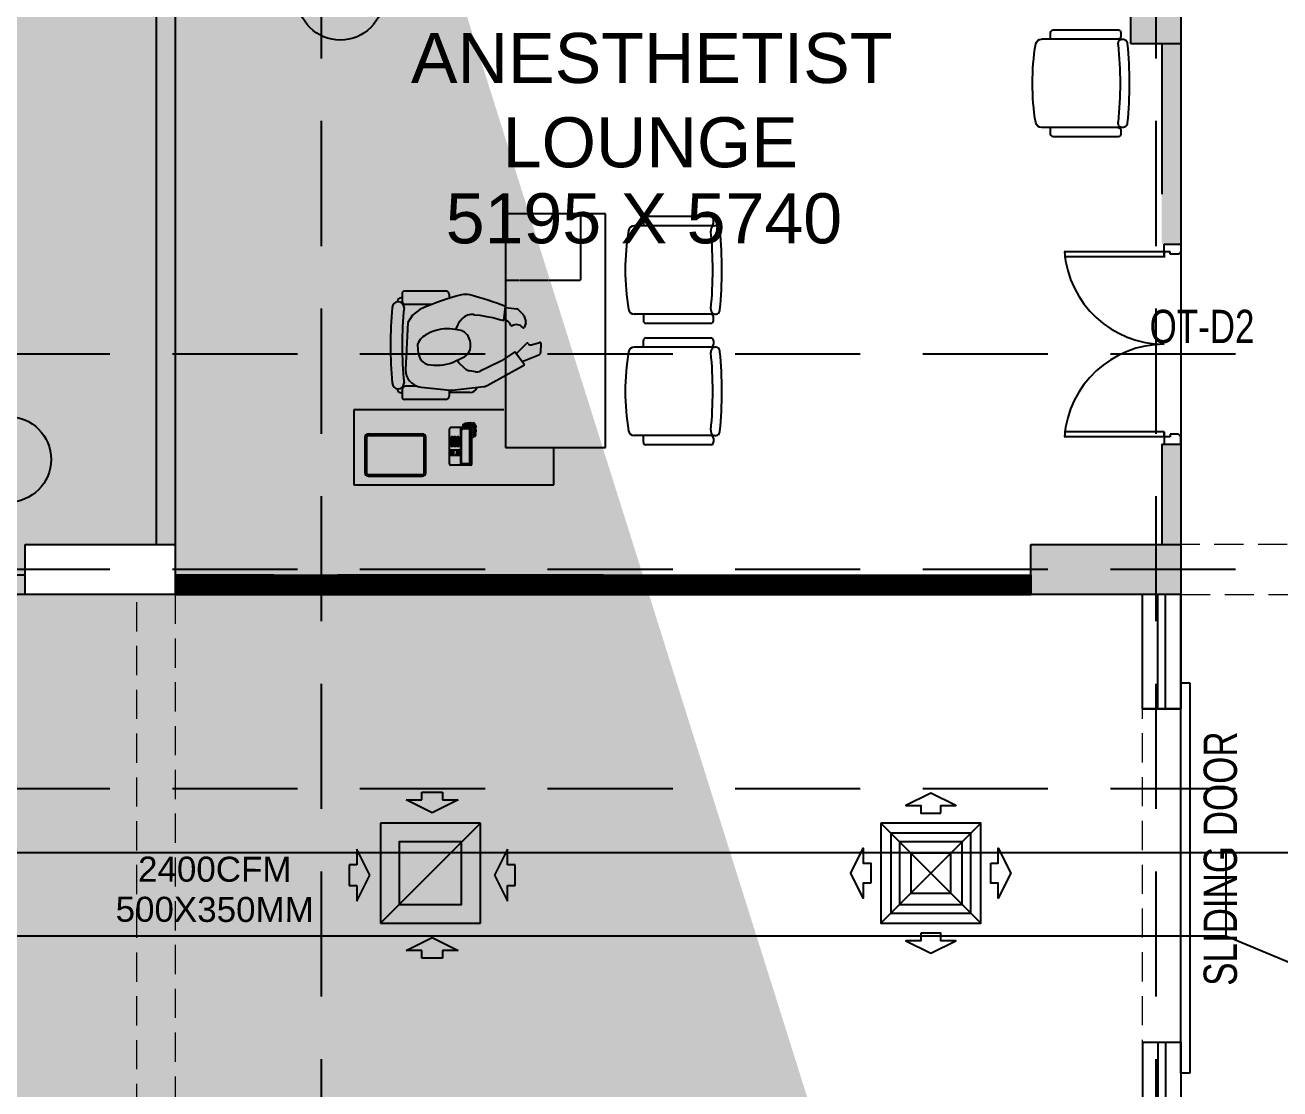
# Model space of a CAD drawing. Extents: x 11598203 to 11995143, y -3849975 to -3698974.
# Drawn here: x 11960069 to 11967593, y -3783245 to -3776868 of the extents above; entities that cross this region are included whole.
import ezdxf

# ---------------------------------------------------------------- set-up
doc = ezdxf.new("R2010")
doc.units = 0
doc.header["$MEASUREMENT"] = 0
doc.linetypes.add('HIDDEN', pattern=[0.375, 0.25, -0.125])
doc.layers.get('0').update_dxf_attribs({"linetype": 'CONTINUOUS'})
for name, color, linetype in [('BEAM', 8, 'CONTINUOUS'), ('GRID LINES', 9, 'CONTINUOUS'), ('HATCH', 7, 'CONTINUOUS'), ('HS', 7, 'CONTINUOUS'), ('MEP_HVAC_RA_DIFFUSER', 6, 'CONTINUOUS'), ('MEP_HVAC_SA_DIFFUSER', 5, 'CONTINUOUS'), ('MEP_HVAC_SA_DUCT', 3, 'CONTINUOUS'), ('SECTION', 8, 'CONTINUOUS')]:
    doc.layers.add(name, color=color, linetype=linetype)
doc.layers.add('MEP_HVAC_TEXT', color=7, linetype='CONTINUOUS', lineweight=0)
doc.styles.add('ARIAL', font='arial.ttf', dxfattribs={"width": 0.75})
doc.styles.get("Standard").update_dxf_attribs({"font": 'arial.ttf'})

# ---------------------------------------------------------------- blocks, each defined once
blk = doc.blocks.new('8TH FLOOR')
at = {"ltscale": 500}
for points in [[(-15960, 32490), (-16075, 32490), (-16075, 29190), (-15960, 29190)], [(-10045, 32190), (-9930, 32190), (-9930, 30990), (-10045, 30990)], [(-10045, 29790), (-9930, 29790), (-9930, 29190), (-10045, 29190)]]:
    blk.add_hatch(color=8, dxfattribs=at).paths.add_polyline_path(points)
at = {"layer": 'HATCH', "ltscale": 500}
h = blk.add_hatch(color=32, dxfattribs=at)
h.dxf.hatch_style = 1
h.paths.add_polyline_path([(-44310, 10130), (-44010, 10130), (-44010, 9230), (-44310, 9230)])
h.paths.add_polyline_path([(-6930, 6230), (-6630, 6230), (-6630, 5251.7), (-6930, 5251.7)])
h.paths.add_polyline_path([(-900, 6265), (0, 6265), (0, 5965), (-900, 5965)])
h.paths.add_polyline_path([(-31623.7, -10480), (-31023.7, -10480), (-31023.7, -10780), (-31623.7, -10780)])
h.paths.add_polyline_path([(-36805, -13010), (-36055, -13010), (-36055, -13310), (-36805, -13310)])
h.paths.add_polyline_path([(-26485, 200), (-26185, 200), (-26185, -700), (-26485, -700)])
h.paths.add_polyline_path([(-36355, -17735), (-36055, -17735), (-36055, -18485), (-36355, -18485)])
h.paths.add_polyline_path([(-4100, 200), (-3500, 200), (-3500, -100), (-4100, -100)])
h.paths.add_polyline_path([(-47740, 18320), (-46990, 18320), (-46990, 18020), (-47740, 18020)])
h.paths.add_polyline_path([(-47740, 14790), (-46840, 14790), (-46840, 14490), (-47740, 14490)])
h.paths.add_polyline_path([(-10758.3, 300), (-9930, 300), (-9930, 0), (-10758.3, 0)])
h.paths.add_polyline_path([(-36805, -7680), (-36055, -7680), (-36055, -7980), (-36805, -7980)])
h.paths.add_polyline_path([(-34515, 900), (-34215, 900), (-34215, 0), (-34515, 0)])
h.paths.add_polyline_path([(-40685, 750), (-40385, 750), (-40385, 0), (-40685, 0)])
h.paths.add_polyline_path([(-41010, -25), (-40710, -25), (-40710, -775), (-41010, -775)])
h.paths.add_polyline_path([(-47740, 29190), (-46990, 29190), (-46990, 28890), (-47740, 28890)])
h.paths.add_polyline_path([(-900, 29190), (0, 29190), (0, 28890), (-900, 28890)])
h.paths.add_polyline_path([(-47840, 10130), (-47540, 10130), (-47540, 9230), (-47840, 9230)])
h.paths.add_polyline_path([(-41010, 750), (-40710, 750), (-40710, 0), (-41010, 0)])
h.paths.add_polyline_path([(-1000, 42920), (-700, 42920), (-700, 43898.3), (-1000, 43898.3)])
h.paths.add_polyline_path([(-47740, 21920), (-46990, 21920), (-46990, 21620), (-47740, 21620)])
h.paths.add_polyline_path([(-19285, 200), (-18985, 200), (-18985, -700), (-19285, -700)])
h.paths.add_polyline_path([(-900, 49150), (0, 49150), (0, 48850), (-900, 48850)])
h.paths.add_polyline_path([(-900, 32790), (0, 32790), (0, 32490), (-900, 32490)])
h.paths.add_polyline_path([(-47740, 25520), (-46990, 25520), (-46990, 25220), (-47740, 25220)])
h.paths.add_polyline_path([(-15685, 6230), (-15385, 6230), (-15385, 5330), (-15685, 5330)])
h.paths.add_polyline_path([(-900, 25520), (0, 25520), (0, 25220), (-900, 25220)])
h.paths.add_polyline_path([(-39510, -13010), (-38760, -13010), (-38760, -13310), (-39510, -13310)])
h.paths.add_polyline_path([(-42695, 39920), (-42395, 39920), (-42395, 39320), (-42695, 39320)])
h.paths.add_polyline_path([(-47740, 39920), (-46840, 39920), (-46840, 39620), (-47740, 39620)])
h.paths.add_polyline_path([(-900, 39920), (-100, 39920), (-100, 39620), (-900, 39620)])
h.paths.add_polyline_path([(-4100, 11190), (-3401.1, 11190), (-3401.1, 10890), (-4100, 10890)])
h.paths.add_polyline_path([(-31623.7, -7730), (-31023.7, -7730), (-31023.7, -8030), (-31623.7, -8030)])
h.paths.add_polyline_path([(-44760, -18185), (-44010, -18185), (-44010, -18485), (-44760, -18485)])
h.paths.add_polyline_path([(-6930, 300), (-6101.7, 300), (-6101.7, 0), (-6930, 0)])
h.paths.add_polyline_path([(-900, 18320), (0, 18320), (0, 18020), (-900, 18020)])
h.paths.add_polyline_path([(-48040, -18185), (-47290, -18185), (-47290, -18485), (-48040, -18485)])
h.paths.add_polyline_path([(-42695, 43520), (-42395, 43520), (-42395, 42920), (-42695, 42920)])
h.paths.add_polyline_path([(-39510, -10530), (-38760, -10530), (-38760, -10830), (-39510, -10830)])
h.paths.add_polyline_path([(-42370, 43520), (-42070, 43520), (-42070, 42920), (-42370, 42920)])
h.paths.add_polyline_path([(-39510, -7680), (-38760, -7680), (-38760, -7980), (-39510, -7980)])
h.paths.add_polyline_path([(-46360, 43820), (-46060, 43820), (-46060, 42920), (-46360, 42920)])
h.paths.add_polyline_path([(-900, 300), (0, 300), (0, 0), (-900, 0)])
h.paths.add_polyline_path([(-28250, 51450), (-27950, 51450), (-27950, 50550), (-28250, 50550)])
h.paths.add_polyline_path([(-22220, 51450), (-21920, 51450), (-21920, 50550), (-22220, 50550)])
h.paths.add_polyline_path([(-44310, 750), (-44010, 750), (-44010, 0), (-44310, 0)])
h.paths.add_polyline_path([(-42370, 39920), (-42070, 39920), (-42070, 39320), (-42370, 39320)])
h.paths.add_polyline_path([(-31550, 51450), (-31250, 51450), (-31250, 50550), (-31550, 50550)])
h.paths.add_polyline_path([(-46360, 49700), (-46060, 49700), (-46060, 48950), (-46360, 48950)])
h.paths.add_polyline_path([(-42695, 36320), (-42395, 36320), (-42395, 35720), (-42695, 35720)])
h.paths.add_polyline_path([(-42370, 35720), (-42070, 35720), (-42070, 36320), (-42370, 36320)])
h.paths.add_polyline_path([(-44310, 15240), (-44010, 15240), (-44010, 14490), (-44310, 14490)])
h.paths.add_polyline_path([(-42695, 49700), (-42395, 49700), (-42395, 48950), (-42695, 48950)])
h.paths.add_polyline_path([(-44760, -25), (-44010, -25), (-44010, -325), (-44760, -325)])
h.paths.add_polyline_path([(-15685, 200), (-15385, 200), (-15385, -700), (-15685, -700)])
h.paths.add_polyline_path([(-39510, -5200), (-38760, -5200), (-38760, -5500), (-39510, -5500)])
h.paths.add_polyline_path([(-44310, 6230), (-44010, 6230), (-44010, 5480), (-44310, 5480)])
h.paths.add_polyline_path([(-36355, -25), (-36055, -25), (-36055, -775), (-36355, -775)])
h.paths.add_polyline_path([(-22885, 200), (-22585, 200), (-22585, -700), (-22885, -700)])
h.paths.add_polyline_path([(-900, 36320), (0, 36320), (0, 36020), (-900, 36020)])
h.paths.add_polyline_path([(-47740, 32790), (-46990, 32790), (-46990, 32490), (-47740, 32490)])
h.paths.add_polyline_path([(-6930, -25), (-6330, -25), (-6330, -325), (-6930, -325)])
h.paths.add_polyline_path([(-41010, -17735), (-40710, -17735), (-40710, -18485), (-41010, -18485)])
h.paths.add_polyline_path([(-36805, -5200), (-36055, -5200), (-36055, -5500), (-36805, -5500)])
h.paths.add_polyline_path([(-48015, -25), (-47265, -25), (-47265, -325), (-48015, -325)])
h.paths.add_polyline_path([(-10530, -25), (-9930, -25), (-9930, -325), (-10530, -325)])
h.paths.add_polyline_path([(-46840, 36320), (-47740, 36320), (-47740, 36020), (-46840, 36020)])
h.paths.add_polyline_path([(-34515, 6230), (-34215, 6230), (-34215, 5330), (-34515, 5330)])
h.paths.add_polyline_path([(-30085, 200), (-29785, 200), (-29785, -700), (-30085, -700)])
h.paths.add_polyline_path([(-36805, -10530), (-36055, -10530), (-36055, -10830), (-36805, -10830)])
h.paths.add_polyline_path([(-10230, 6230), (-9930, 6230), (-9930, 5330), (-10230, 5330)])
h.paths.add_polyline_path([(-900, 14790), (0, 14790), (0, 14490), (-900, 14490)])
h.paths.add_polyline_path([(-900, 9530), (78.3, 9530), (78.3, 9230), (-900, 9230)])
h.paths.add_polyline_path([(-39940, 49850), (-39640, 49850), (-39640, 48950), (-39940, 48950)])
edge = h.paths.add_edge_path()
edge.add_line((-19435, 49850), (-19435, 48950))
edge.add_line((-6930, 9230), (-5951.7, 9230))
edge.add_line((-41010, 15240), (-41010, 14490))
edge.add_line((-19135, 42920), (-19135, 43820))
edge.add_line((-40710, 5480), (-40710, 6230))
edge.add_line((-40685, 6230), (-40685, 5480))
h.paths.add_polyline_path([(-22220, 9530), (-21320, 9530), (-21320, 9230), (-22220, 9230)])
h.paths.add_polyline_path([(-37580, 10130), (-37280, 10130), (-37280, 9230), (-37580, 9230)])
h.paths.add_polyline_path([(-40685, 9980), (-40385, 9980), (-40385, 9230), (-40685, 9230)])
h.paths.add_polyline_path([(-40685, 6230), (-40385, 6230), (-40385, 5480), (-40685, 5480)])
h.paths.add_polyline_path([(-32228.3, 9530), (-31250, 9530), (-31250, 9230), (-32228.3, 9230)])
h.paths.add_polyline_path([(-30424.1, 6230), (-29445.9, 6230), (-29445.9, 5930), (-30424.1, 5930)])
h.paths.add_polyline_path([(-16860, 9530), (-15960, 9530), (-15960, 9230), (-16860, 9230)])
h.paths.add_polyline_path([(-28250, 9530), (-27271.7, 9530), (-27271.7, 9230), (-28250, 9230)])
h.paths.add_polyline_path([(-10830, 9530), (-9930, 9530), (-9930, 9230), (-10830, 9230)])
h.paths.add_polyline_path([(-41010, 9980), (-40710, 9980), (-40710, 9230), (-41010, 9230)])
h.paths.add_polyline_path([(-41010, 6230), (-40710, 6230), (-40710, 5480), (-41010, 5480)])
h.paths.add_polyline_path([(-16860, 36320), (-15960, 36320), (-15960, 36020), (-16860, 36020)], flags=16)
h.paths.add_polyline_path([(-22220, 43520), (-21920, 43520), (-21920, 42920), (-22220, 42920)], flags=16)
h.paths.add_polyline_path([(-22220, 29190), (-21320, 29190), (-21320, 28890), (-22220, 28890)], flags=16)
h.paths.add_polyline_path([(-25450, 45380), (-24850, 45380), (-24850, 45080), (-25450, 45080)], flags=16)
h.paths.add_polyline_path([(-25450, 43220), (-24850, 43220), (-24850, 42920), (-25450, 42920)], flags=16)
h.paths.add_polyline_path([(-16860, 14790), (-15960, 14790), (-15960, 14490), (-16860, 14490)], flags=16)
h.paths.add_polyline_path([(-41010, 15240), (-40710, 15240), (-40710, 14490), (-41010, 14490)], flags=16)
h.paths.add_polyline_path([(-31250, 25220), (-32150, 25220), (-32150, 25520), (-31250, 25520)], flags=16)
h.paths.add_polyline_path([(-38180, 18320), (-37280, 18320), (-37280, 18020), (-38180, 18020)], flags=16)
h.paths.add_polyline_path([(-31550, 15090), (-31250, 15090), (-31250, 14190), (-31550, 14190)], flags=16)
h.paths.add_polyline_path([(-38180, 14790), (-37280, 14790), (-37280, 14490), (-38180, 14490)], flags=16)
h.paths.add_polyline_path([(-22220, 18320), (-21320, 18320), (-21320, 18020), (-22220, 18020)], flags=16)
h.paths.add_polyline_path([(-40685, 15240), (-40385, 15240), (-40385, 14490), (-40685, 14490)], flags=16)
h.paths.add_polyline_path([(-38180, 21920), (-37280, 21920), (-37280, 21620), (-38180, 21620)], flags=16)
h.paths.add_polyline_path([(-16860, 32790), (-15960, 32790), (-15960, 32490), (-16860, 32490)], flags=16)
h.paths.add_polyline_path([(-16860, 21920), (-15960, 21920), (-15960, 21620), (-16860, 21620)], flags=16)
h.paths.add_polyline_path([(-16860, 25520), (-15960, 25520), (-15960, 25220), (-16860, 25220)], flags=16)
h.paths.add_polyline_path([(-13360, 11190), (-12760, 11190), (-12760, 10890), (-13360, 10890)], flags=16)
h.paths.add_polyline_path([(-6930, 29190), (-6030, 29190), (-6030, 28890), (-6930, 28890)], flags=16)
h.paths.add_polyline_path([(-10830, 29190), (-9930, 29190), (-9930, 28890), (-10830, 28890)], flags=16)
h.paths.add_polyline_path([(-28250, 22220), (-27950, 22220), (-27950, 21320), (-28250, 21320)], flags=16)
h.paths.add_polyline_path([(-22220, 21920), (-21320, 21920), (-21320, 21620), (-22220, 21620)], flags=16)
h.paths.add_polyline_path([(-6930, 9530), (-5951.7, 9530), (-5951.7, 9230), (-6930, 9230)], flags=16)
h.paths.add_polyline_path([(-31550, 22220), (-31250, 22220), (-31250, 21320), (-31550, 21320)], flags=16)
h.paths.add_polyline_path([(-10230, 22220), (-9930, 22220), (-9930, 21320), (-10230, 21320)], flags=16)
h.paths.add_polyline_path([(-28250, 29190), (-27350, 29190), (-27350, 28890), (-28250, 28890)], flags=16)
h.paths.add_polyline_path([(-15132.5, 43220), (-14232.5, 43220), (-14232.5, 42920), (-15132.5, 42920)], flags=16)
h.paths.add_polyline_path([(-10830, 43220), (-9930, 43220), (-9930, 42920), (-10830, 42920)], flags=16)
h.paths.add_polyline_path([(-6930, 43220), (-6030, 43220), (-6030, 42920), (-6930, 42920)], flags=16)
h.paths.add_polyline_path([(-22220, 25520), (-21320, 25520), (-21320, 25220), (-22220, 25220)], flags=16)
h.paths.add_polyline_path([(-28250, 25520), (-27350, 25520), (-27350, 25220), (-28250, 25220)], flags=16)
h.paths.add_polyline_path([(-34680, 11190), (-34080, 11190), (-34080, 10890), (-34680, 10890)], flags=16)
h.paths.add_polyline_path([(-22220, 36320), (-21320, 36320), (-21320, 36020), (-22220, 36020)], flags=16)
h.paths.add_polyline_path([(-38180, 25520), (-37280, 25520), (-37280, 25220), (-38180, 25220)], flags=16)
h.paths.add_polyline_path([(-6930, 25520), (-6030, 25520), (-6030, 25220), (-6930, 25220)], flags=16)
h.paths.add_polyline_path([(-10830, 25520), (-9930, 25520), (-9930, 25220), (-10830, 25220)], flags=16)
h.paths.add_polyline_path([(-6930, 22220), (-6630, 22220), (-6630, 21320), (-6930, 21320)], flags=16)
h.paths.add_polyline_path([(-28250, 18620), (-27950, 18620), (-27950, 17720), (-28250, 17720)], flags=16)
h.paths.add_polyline_path([(-6930, 15090), (-6630, 15090), (-6630, 14190), (-6930, 14190)], flags=16)
h.paths.add_polyline_path([(-22220, 32790), (-21320, 32790), (-21320, 32490), (-22220, 32490)], flags=16)
h.paths.add_polyline_path([(-10230, 33090), (-9930, 33090), (-9930, 32190), (-10230, 32190)], flags=16)
h.paths.add_polyline_path([(-6930, 33090), (-6630, 33090), (-6630, 32190), (-6930, 32190)], flags=16)
h.paths.add_polyline_path([(-32150, 29190), (-31250, 29190), (-31250, 28890), (-32150, 28890)], flags=16)
h.paths.add_polyline_path([(-16860, 29190), (-15960, 29190), (-15960, 28888.5), (-16860, 28888.5)], flags=16)
h.paths.add_polyline_path([(-38180, 29190), (-37280, 29190), (-37280, 28890), (-38180, 28890)], flags=16)
h.paths.add_polyline_path([(-23224.1, 6230), (-22245.9, 6230), (-22245.9, 5930), (-23224.1, 5930)], flags=16)
h.paths.add_polyline_path([(-31550, 18620), (-31250, 18620), (-31250, 17720), (-31550, 17720)], flags=16)
h.paths.add_polyline_path([(-35695, 48950), (-35395, 48950), (-35395, 49750), (-35695, 49750)], flags=16)
h.paths.add_polyline_path([(-6930, 36620), (-6630, 36620), (-6630, 35720), (-6930, 35720)], flags=16)
h.paths.add_polyline_path([(-31550, 45980), (-31250, 45980), (-31250, 45080), (-31550, 45080)], flags=16)
h.paths.add_polyline_path([(-16860, 39920), (-15960, 39920), (-15960, 39620), (-16860, 39620)], flags=16)
h.paths.add_polyline_path([(-22220, 45980), (-21920, 45980), (-21920, 45080), (-22220, 45080)], flags=16)
h.paths.add_polyline_path([(-35695, 43820), (-35395, 43820), (-35395, 42920), (-35695, 42920)], flags=16)
h.paths.add_polyline_path([(-19435, 43820), (-19135, 43820), (-19135, 42920), (-19435, 42920)], flags=16)
h.paths.add_polyline_path([(-38180, 39920), (-37280, 39920), (-37280, 39620), (-38180, 39620)], flags=16)
h.paths.add_polyline_path([(-28250, 39920), (-27271.7, 39920), (-27271.7, 39620), (-28250, 39620)], flags=16)
h.paths.add_polyline_path([(-39940, 43820), (-39640, 43820), (-39640, 42920), (-39940, 42920)], flags=16)
h.paths.add_polyline_path([(-10230, 49850), (-9930, 49850), (-9930, 48950), (-10230, 48950)], flags=16)
h.paths.add_polyline_path([(-31550, 43820), (-31250, 43820), (-31250, 42920), (-31550, 42920)], flags=16)
h.paths.add_polyline_path([(-14832.5, 49850), (-14532.5, 49850), (-14532.5, 48950), (-14832.5, 48950)], flags=16)
h.paths.add_polyline_path([(-6930, 39920), (-6030, 39920), (-6030, 39620), (-6930, 39620)], flags=16)
h.paths.add_polyline_path([(-31550, 33090), (-31250, 33090), (-31250, 32190), (-31550, 32190)], flags=16)
h.paths.add_polyline_path([(-38180, 36320), (-37280, 36320), (-37280, 36020), (-38180, 36020)], flags=16)
h.paths.add_polyline_path([(-19435, 49850), (-19135, 49850), (-19135, 48950), (-19435, 48950)], flags=16)
h.paths.add_polyline_path([(-10830, 39920), (-9930, 39920), (-9930, 39620), (-10830, 39620)], flags=16)
h.paths.add_polyline_path([(-6930, 49850), (-6630, 49850), (-6630, 48950), (-6930, 48950)], flags=16)
h.paths.add_polyline_path([(-19624.1, 6230), (-18645.9, 6230), (-18645.9, 5930), (-19624.1, 5930)], flags=16)
h.paths.add_polyline_path([(-22220, 39920), (-21320, 39920), (-21320, 39620), (-22220, 39620)], flags=16)
h.paths.add_polyline_path([(-22220, 14790), (-21320, 14790), (-21320, 14490), (-22220, 14490)], flags=16)
h.paths.add_polyline_path([(-28250, 36620), (-27950, 36620), (-27950, 35720), (-28250, 35720)], flags=16)
h.paths.add_polyline_path([(-16860, 18320), (-15960, 18320), (-15960, 18020), (-16860, 18020)], flags=16)
h.paths.add_polyline_path([(-31550, 35720), (-31250, 35720), (-31250, 36617.6), (-31550, 36617.6)], flags=16)
h.paths.add_polyline_path([(-10230, 18620), (-9930, 18620), (-9930, 17720), (-10230, 17720)], flags=16)
h.paths.add_polyline_path([(-28250, 15090), (-27950, 15090), (-27950, 14190), (-28250, 14190)], flags=16)
h.paths.add_polyline_path([(-6930, 18620), (-6630, 18620), (-6630, 17720), (-6930, 17720)], flags=16)
h.paths.add_polyline_path([(-32228.3, 39920), (-31250, 39920), (-31250, 39620), (-32228.3, 39620)], flags=16)
h.paths.add_polyline_path([(-10230, 15090), (-9930, 15090), (-9930, 14190), (-10230, 14190)], flags=16)
h.paths.add_polyline_path([(-28250, 33090), (-27950, 33090), (-27950, 32190), (-28250, 32190)], flags=16)
h.paths.add_polyline_path([(-38180, 32790), (-37280, 32790), (-37280, 32490), (-38180, 32490)], flags=16)
h.paths.add_polyline_path([(-10230, 36620), (-9930, 36620), (-9930, 35720), (-10230, 35720)], flags=16)
at = {"layer": 'HS', "lineweight": -3, "ltscale": 500}
h = blk.add_hatch(dxfattribs=at)
h.set_pattern_fill('ANSI31', color=8, scale=10)
h.set_pattern_definition([(45, (-13440.4306, 28961.8673), (-0.8838835, 0.8838835), [])])
h.paths.add_polyline_path([(-11065.5, 29005), (-14836.5, 29005), (-14836.5, 28890), (-11065.5, 28890)])
h.paths.add_polyline_path([(-14836.5, 28890), (-14836.5, 29005), (-15960, 29005), (-15960, 28890)])
h.paths.add_polyline_path([(-11065.5, 28890), (-10830, 28890), (-10830, 29005), (-11065.5, 29005)])
at = {"color": 8, "lineweight": 25, "ltscale": 500}
for p, q in [((-9930, 34168), (-9930, 28205)), ((-10230, 32190), (-10230, 33090)), ((-9930, 33090), (-9930, 32190)), ((-9930, 32190), (-10230, 32190)), ((-16860, 28890), (-16860, 29190)), ((-16860, 29190), (-15960, 29190)), ((-15960, 29190), (-15960, 28890)), ((-10830, 28890), (-10830, 29190)), ((-10830, 29190), (-9930, 29190)), ((-9930, 29190), (-9930, 28890)), ((-15960, 29005), (-13395, 29005)), ((-13395, 29005), (-14986.5, 29005)), ((-14836.5, 29005), (-14836.5, 28890)), ((-14836.5, 29005), (-14836.5, 28890)), ((-11065.5, 29005), (-11065.5, 28890)), ((-11065.5, 29005), (-11065.5, 28890)), ((-10160, 28890), (-28020, 28890)), ((-15960, 28890), (-16860, 28890)), ((-9930, 28890), (-10830, 28890)), ((-10160, 28205), (-10160, 28890)), ((-9930, 28205), (-10160, 28205))]:
    blk.add_line(p, q, dxfattribs=at)
at = {"color": 8, "lineweight": 25}
for p, q in [((-16075, 32490), (-16075, 29190)), ((-15960, 32490), (-15960, 29190)), ((-10305.5, 32219.3), (-10766.2, 32219.3)), ((-10711.1, 32219.3), (-10711.1, 32259.3)), ((-10696.1, 32274.3), (-10305.5, 32274.3)), ((-10290.5, 32259.3), (-10290.5, 32234.3)), ((-10045, 32190), (-10045, 31290)), ((-9930, 32190), (-9930, 31290)), ((-10305.5, 31689.3), (-10766.2, 31689.3)), ((-10711.1, 31649.3), (-10711.1, 31689.3)), ((-10290.5, 31674.3), (-10290.5, 31649.3)), ((-10305.5, 31634.3), (-10696.1, 31634.3)), ((-13379.6, 31171.4), (-13979.6, 31171.4)), ((-13979.6, 31171.4), (-13979.6, 29771.4)), ((-13379.6, 29771.4), (-13379.6, 31171.4)), ((-12747.4, 31155.4), (-13137.9, 31155.4)), ((-12747.4, 31100.4), (-13208.1, 31100.4)), ((-13152.9, 31140.4), (-13152.9, 31100.4)), ((-12732.4, 31115.4), (-12732.4, 31140.4)), ((-10030, 30945), (-10630, 30945)), ((-10030, 30990), (-9930, 30990)), ((-10030, 30945), (-10030, 30990)), ((-10030, 30990), (-9930, 30990)), ((-9995, 30945), (-10030, 30945)), ((-10030, 30945), (-10030, 30910)), ((-10030, 30915), (-10030, 30945)), ((-9995, 30930), (-9995, 30945)), ((-9945, 30930), (-9995, 30930)), ((-9945, 30930), (-9945, 30932.5)), ((-9930, 30945), (-9932.5, 30945)), ((-9930, 30990), (-9930, 30945)), ((-10030, 30915), (-10629.2, 30915)), ((-14337.1, 30708.8), (-14585.6, 30708.8)), ((-14627.1, 30648.3), (-14627.1, 30644.9)), ((-14599.3, 30668.8), (-14606.6, 30668.8)), ((-14599.3, 30695.2), (-14599.3, 30648.7)), ((-14421.6, 30628.8), (-14579.4, 30628.8)), ((-14317.1, 30688.8), (-14317.1, 30665.3)), ((-14536.5, 30564.8), (-14564.6, 30520)), ((-14493.2, 30598.8), (-14536.5, 30564.8)), ((-14168.6, 30567.4), (-14166.3, 30567)), ((-14166.3, 30567), (-14134.5, 30563.5)), ((-14134.5, 30563.5), (-14093.4, 30557)), ((-14093.4, 30557), (-14056.6, 30549.8)), ((-14056.6, 30549.8), (-14014.7, 30539)), ((-13990, 30532.6), (-13978.8, 30616.7)), ((-13979.5, 30609.9), (-13912.5, 30601.8)), ((-13903.8, 30597.5), (-13873.5, 30567.6)), ((-13869.8, 30561.7), (-13857.8, 30526.1)), ((-12747.4, 30570.4), (-13208.1, 30570.4)), ((-13152.9, 30570.4), (-13152.9, 30530.4)), ((-12732.4, 30530.4), (-12732.4, 30555.4)), ((-14564.6, 30520), (-14580, 30235.8)), ((-14267.8, 30476.9), (-14313.3, 30482.7)), ((-14277.7, 30478.2), (-14264.2, 30508.2)), ((-14244.7, 30471.9), (-14267.8, 30476.9)), ((-14264.2, 30508.2), (-14254.1, 30527.7)), ((-14254.1, 30527.7), (-14238.9, 30543.6)), ((-14225.2, 30461.8), (-14244.7, 30471.9)), ((-14014.7, 30539), (-13990, 30532.6)), ((-13858.1, 30515.5), (-13868.2, 30491.3)), ((-13137.9, 30515.4), (-12747.4, 30515.4)), ((-13915.6, 30333.4), (-13852.9, 30395)), ((-13824.6, 30386.9), (-13775.3, 30401)), ((-13768, 30395.3), (-13769.9, 30340.4)), ((-13152.9, 30372.5), (-13152.9, 30412.5)), ((-13137.9, 30427.5), (-12747.4, 30427.5)), ((-12732.4, 30412.5), (-12732.4, 30387.5)), ((-14506.7, 30388.4), (-14505.9, 30357.4)), ((-14505.9, 30357.4), (-14502.3, 30335.7)), ((-14502.3, 30335.7), (-14492.9, 30306.1)), ((-13924.4, 30344.9), (-14004.4, 30291.5)), ((-13866.6, 30265.6), (-13924.4, 30344.9)), ((-13780.5, 30325.1), (-13879.4, 30283.6)), ((-13844.3, 30394.4), (-13843, 30392.7)), ((-12747.4, 30372.5), (-13208.1, 30372.5)), ((-14297.3, 30281), (-14235.3, 30310.2)), ((-14259.8, 30278.9), (-14265.3, 30295.5)), ((-14220.8, 30243), (-14259.8, 30278.9)), ((-14082.3, 30251.7), (-14131.3, 30229.5)), ((-14090.2, 30142.4), (-13866.6, 30265.6)), ((-14004.4, 30291.5), (-14082.3, 30251.7)), ((-14158.7, 30225.5), (-14193.7, 30230.2)), ((-14627.1, 30122.7), (-14627.1, 30119.3)), ((-14599.3, 30098.8), (-14606.6, 30098.8)), ((-14599.3, 30118.9), (-14599.3, 30072.5)), ((-14512, 30138.8), (-14579.4, 30138.8)), ((-14497.6, 30134), (-14486.3, 30132.5)), ((-14486.3, 30132.5), (-14310.6, 30114.5)), ((-14317.1, 30115.1), (-14317.1, 30078.8)), ((-14194.4, 30100.7), (-14317.1, 30100.7)), ((-14299.8, 30114.5), (-14108.6, 30136.5)), ((-14337.1, 30058.8), (-14585.6, 30058.8)), ((-13990, 29996.4), (-14890, 29996.4)), ((-14890, 29996.4), (-14890, 29546.4)), ((-14315.6, 29673), (-14315.6, 29882)), ((-14189.9, 29890), (-14308.6, 29890)), ((-14247.6, 29665), (-14247.6, 29890)), ((-14187.6, 29887), (-14247.6, 29887)), ((-14242.5, 29877), (-14247.6, 29877)), ((-14242.6, 29679.5), (-14242.6, 29875.5)), ((-14199.6, 29882.5), (-14235.6, 29882.5)), ((-14187.6, 29877), (-14192.8, 29877)), ((-14192.6, 29679.5), (-14192.6, 29875.5)), ((-14187.6, 29665), (-14187.6, 29890)), ((-14180.6, 29673), (-14180.6, 29882)), ((-14823.1, 29832.2), (-14823.1, 29619.2)), ((-14813.1, 29832.2), (-14813.1, 29619.2)), ((-14803.1, 29852.2), (-14477.1, 29852.2)), ((-14803.1, 29842.2), (-14477.1, 29842.2)), ((-14467.1, 29619.2), (-14467.1, 29832.2)), ((-14457.1, 29619.2), (-14457.1, 29832.2)), ((-14305.6, 29832), (-14305.6, 29826)), ((-14305.6, 29817), (-14305.6, 29811)), ((-14305.6, 29802), (-14305.6, 29796)), ((-14295.6, 29834), (-14303.6, 29834)), ((-14303.6, 29824), (-14295.6, 29824)), ((-14295.6, 29819), (-14303.6, 29819)), ((-14303.6, 29809), (-14295.6, 29809)), ((-14295.6, 29804), (-14303.6, 29804)), ((-14303.6, 29794), (-14295.6, 29794)), ((-14293.6, 29826), (-14293.6, 29832)), ((-14293.6, 29811), (-14293.6, 29817)), ((-14293.6, 29796), (-14293.6, 29802)), ((-14288.6, 29832), (-14288.6, 29826)), ((-14288.6, 29817), (-14288.6, 29811)), ((-14288.6, 29802), (-14288.6, 29796)), ((-14278.6, 29834), (-14286.6, 29834)), ((-14286.6, 29824), (-14278.6, 29824)), ((-14278.6, 29819), (-14286.6, 29819)), ((-14286.6, 29809), (-14278.6, 29809)), ((-14278.6, 29804), (-14286.6, 29804)), ((-14286.6, 29794), (-14278.6, 29794)), ((-14276.6, 29826), (-14276.6, 29832)), ((-14276.6, 29811), (-14276.6, 29817)), ((-14276.6, 29796), (-14276.6, 29802)), ((-14271.6, 29832), (-14271.6, 29826)), ((-14271.6, 29817), (-14271.6, 29811)), ((-14271.6, 29802), (-14271.6, 29796)), ((-14261.6, 29834), (-14269.6, 29834)), ((-14269.6, 29824), (-14261.6, 29824)), ((-14261.6, 29819), (-14269.6, 29819)), ((-14269.6, 29809), (-14261.6, 29809)), ((-14261.6, 29804), (-14269.6, 29804)), ((-14269.6, 29794), (-14261.6, 29794)), ((-14259.6, 29826), (-14259.6, 29832)), ((-14259.6, 29811), (-14259.6, 29817)), ((-14259.6, 29796), (-14259.6, 29802)), ((-12747.4, 29842.5), (-13208.1, 29842.5)), ((-13152.9, 29802.5), (-13152.9, 29842.5)), ((-12732.4, 29827.5), (-12732.4, 29802.5)), ((-10030, 29835), (-10630, 29835)), ((-10030, 29865), (-10629.2, 29865)), ((-10030, 29835), (-10030, 29865)), ((-10030, 29865), (-10030, 29835)), ((-9995, 29835), (-10030, 29835)), ((-10030, 29835), (-10030, 29790)), ((-9995, 29850), (-9995, 29835)), ((-9945, 29850), (-9995, 29850)), ((-9945, 29850), (-9945, 29847.5)), ((-9930, 29835), (-9932.5, 29835)), ((-9930, 29790), (-9930, 29835)), ((-14247.6, 29755), (-14315.6, 29755)), ((-14247.6, 29722.5), (-14315.6, 29722.5)), ((-14308.6, 29746), (-14308.6, 29743)), ((-14308.6, 29734.5), (-14308.6, 29731.5)), ((-14290.6, 29748), (-14306.6, 29748)), ((-14306.6, 29741), (-14290.6, 29741)), ((-14290.6, 29736.5), (-14306.6, 29736.5)), ((-14306.6, 29729.5), (-14290.6, 29729.5)), ((-14305.6, 29787), (-14305.6, 29781)), ((-14295.6, 29789), (-14303.6, 29789)), ((-14303.6, 29779), (-14295.6, 29779)), ((-14293.6, 29781), (-14293.6, 29787)), ((-14288.6, 29787), (-14288.6, 29781)), ((-14288.6, 29743), (-14288.6, 29746)), ((-14288.6, 29731.5), (-14288.6, 29734.5)), ((-14278.6, 29789), (-14286.6, 29789)), ((-14286.6, 29779), (-14278.6, 29779)), ((-14276.6, 29781), (-14276.6, 29787)), ((-14274.6, 29746), (-14274.6, 29743)), ((-14274.6, 29734.5), (-14274.6, 29731.5)), ((-14256.6, 29748), (-14272.6, 29748)), ((-14272.6, 29741), (-14256.6, 29741)), ((-14256.6, 29736.5), (-14272.6, 29736.5)), ((-14272.6, 29729.5), (-14256.6, 29729.5)), ((-14271.6, 29787), (-14271.6, 29781)), ((-14261.6, 29789), (-14269.6, 29789)), ((-14269.6, 29779), (-14261.6, 29779)), ((-14259.6, 29781), (-14259.6, 29787)), ((-14254.6, 29743), (-14254.6, 29746)), ((-14254.6, 29731.5), (-14254.6, 29734.5)), ((-13979.6, 29771.4), (-13379.6, 29771.4)), ((-13690, 29546.4), (-13690, 29771.4)), ((-12747.4, 29787.5), (-13137.9, 29787.5)), ((-10045, 29790), (-10045, 29190)), ((-10045, 29790), (-9930, 29790)), ((-10030, 29790), (-9930, 29790)), ((-9930, 29790), (-9930, 29190)), ((-14187.6, 29665), (-14308.6, 29665)), ((-14242.5, 29678), (-14247.6, 29678)), ((-14187.6, 29668), (-14247.6, 29668)), ((-14199.6, 29672.5), (-14235.6, 29672.5)), ((-14187.6, 29678), (-14192.8, 29678)), ((-14803.1, 29609.2), (-14477.1, 29609.2)), ((-14803.1, 29599.2), (-14477.1, 29599.2)), ((-14890, 29546.4), (-13690, 29546.4)), ((-16860, 29005), (-17244.5, 29005)), ((-16860, 29005), (-17244.5, 29005)), ((-15960, 29005), (-10830, 29005)), ((-15960, 29005), (-15960, 28890)), ((-15369, 29005), (-15960, 29005)), ((-11433, 29005), (-10830, 29005)), ((-10830, 29005), (-10830, 28890)), ((-16860, 28890), (-19705, 28890)), ((-16860, 28890), (-19705, 28890)), ((-15960, 28890), (-10830, 28890)), ((-15369, 28890), (-15960, 28890)), ((-11433, 28890), (-10830, 28890)), ((-10160, 28205), (-10160, 28890)), ((-10068, 28205), (-10068, 28890)), ((-10022, 28205), (-10022, 28890)), ((-9930, 28205), (-9930, 28890)), ((-9930, 28359.8), (-9877, 28359.8)), ((-9930, 26020.5), (-9930, 28359.8)), ((-9877, 28359.8), (-9877, 26020.5)), ((-10160, 28205), (-9930, 28205)), ((-10160, 26205), (-10160, 25520)), ((-10160, 26205), (-9930, 26205)), ((-10068, 26205), (-10068, 25520)), ((-10022, 26205), (-10022, 25520)), ((-9930, 26205), (-9930, 25520)), ((-9877, 26020.5), (-9930, 26020.5))]:
    blk.add_line(p, q, dxfattribs=at)
at = {"color": 8, "linetype": 'HIDDEN', "lineweight": 25}
for p, q in [((-13529.6, 31171.4), (-13529.6, 30771.4)), ((-13529.6, 30771.4), (-13979.6, 30771.4))]:
    blk.add_line(p, q, dxfattribs=at)
at = {"color": 8, "lineweight": -3, "ltscale": 500}
for centre in [(-14970, 32470.4), (-16961.4, 29699.7)]:
    blk.add_circle(centre, 257.3, dxfattribs=at)
at = {"color": 8}
for centre, radius, start, end in [((-10030, 30990), 600, 184.30122, 270), ((-9945, 30945), 12.5, 270, 0), ((-14585.6, 30695.2), 13.7, 90, 180), ((-14337.1, 30688.8), 20, 0, 90), ((-14623.1, 30609.9), 35.2, 0, 180), ((-14606.6, 30648.3), 20.5, 90, 180), ((-14579.4, 30648.7), 19.9, 180, 270), ((-13866.5, 29206.5), 1526.8, 104.29232, 114.23439), ((-14218.7, 30589.2), 100, 75.057, 104.29232), ((-14760.5, 28559.1), 2201.1, 69.19751, 75.057), ((-12332.1, 30383.8), 2337.2, 174.44787, 185.55213), ((-12331.8, 30383.8), 2267.5, 174.2765, 185.7235), ((-14181, 30488.4), 80, 81.07134, 136.37618), ((-13914.3, 30586.9), 15, 45.28559, 83.0985), ((-13884, 30556.9), 15, 18.66804, 45.28559), ((-14319.9, 30212.6), 270.6, 88.60225, 117.79309), ((-14012.5, 30476), 70.6, 22.6763, 70.25197), ((-13942.7, 30505.1), 5, 202.6763, 301.17762), ((-13914.7, 30458.8), 49.2, 39.41379, 121.17762), ((-13872.8, 30493.2), 5, 219.41379, 337.5009), ((-13872, 30521.3), 15, 337.5009, 18.66804), ((-14406.2, 30353.2), 106.5, 112.02995, 160.72241), ((-14271.5, 30399), 78.1, 29.59005, 53.6043), ((-14295.8, 30383.3), 106.9, 358.80567, 30.45622), ((-13848.8, 30390.9), 5.76, 38.36148, 134.47698), ((-13773.7, 30395.5), 5.76, 357.97213, 106.05528), ((-13137.9, 30412.5), 15, 90, 180), ((-12747.4, 30412.5), 15, 0, 90), ((-14266.5, 30381.2), 77.6, 293.74538, 359.93822), ((-13829.4, 30403.5), 17.3, 218.36148, 286.05528), ((-13787.2, 30341), 17.3, 292.75049, 357.97213), ((-11810.3, 30107.5), 1451.5, 170.65572, 189.34428), ((-13208.1, 30337.5), 35, 90, 170.65572), ((-12721.4, 30345.3), 27.5, 0, 190.8492), ((-15085.2, 30107.5), 2348.3, 354.31554, 5.68446), ((-12747.4, 30387.5), 15, 270, 0), ((-12743.7, 30355.9), 17, 54.80931, 102.49812), ((-15030.2, 30107.5), 2348.3, 354.18868, 5.81132), ((-14434.1, 30332.6), 64.5, 204.23861, 258.74838), ((-14393, 30543.7), 279.5, 258.91665, 290.01102), ((-14469.5, 30241), 110.6, 182.67494, 255.29345), ((-14187, 30279.8), 50, 227.38127, 262.24497), ((-14151.9, 30275), 50, 262.24497, 294.4377), ((-14623.1, 30157.7), 35.2, 180, 0), ((-14606.6, 30119.3), 20.5, 180, 270), ((-14579.4, 30118.9), 19.9, 90, 180), ((-14305.5, 30164.2), 50, 264.13003, 276.56656), ((-14194.4, 30149.9), 49.2, 270, 338.59125), ((-14114.4, 30186.2), 50, 276.56656, 298.84109), ((-14585.6, 30072.5), 13.7, 180, 270), ((-14337.1, 30078.8), 20, 270, 0), ((-14307.5, 29882), 8.13, 97.96327, 179.66488), ((-14235.6, 29875.5), 7, 90, 180), ((-14227.9, 29901.9), 8.58, 119.97073, 216.24007), ((-14225.9, 29903.4), 11.1, 216.24007, 288.72558), ((-14227.2, 29900.6), 10.1, 47.35514, 119.97073), ((-14219.5, 29892.3), 9.9, 133.22741, 258.9784), ((-14220.1, 29907.3), 7.69, 72.41408, 215.88272), ((-14223.1, 29905.1), 3.98, 215.88272, 47.35514), ((-14223.6, 29896.6), 3.93, 288.72558, 133.22741), ((-14229.1, 29878.6), 37.8, 54.47933, 72.41408), ((-14205.7, 29906.7), 9.96, 67.8007, 199.23215), ((-14210.2, 29905.1), 5.18, 199.23215, 54.47933), ((-14219, 29874.1), 45.2, 51.29388, 67.8007), ((-14188.7, 29908.1), 11.2, 54.37793, 208.2886), ((-14199.6, 29875.5), 7, 0, 90), ((-14194, 29905.3), 5.24, 208.2886, 51.29388), ((-14188.7, 29882), 8.13, 0.33512, 97.96327), ((-14173.9, 29907.5), 10.5, 53.97684, 202.72947), ((-14179.4, 29905.2), 4.5, 202.72947, 11.45925), ((-14192.8, 29902.4), 18.2, 11.45925, 54.37793), ((-14167.5, 29890.2), 5.68, 8.7808, 247.11528), ((-14167, 29899.2), 5.52, 163.63066, 341.67806), ((-14164, 29898.3), 8.69, 20.94829, 163.63066), ((-14164, 29870.4), 9.36, 340.21779, 144.85739), ((-14165.5, 29875.1), 6.21, 173.16433, 343.02988), ((-14167.3, 29897.1), 12.3, 258.9624, 20.94829), ((-14177.4, 29902.7), 16.4, 341.67806, 53.97684), ((-14179.7, 29879.7), 21.1, 342.12406, 32.58829), ((-13208.1, 29877.5), 35, 189.34428, 270), ((-12721.4, 29869.7), 27.5, 169.1508, 0), ((-14303.6, 29832), 2, 90, 180), ((-14303.6, 29826), 2, 180, 270), ((-14303.6, 29817), 2, 90, 180), ((-14303.6, 29811), 2, 180, 270), ((-14303.6, 29802), 2, 90, 180), ((-14303.6, 29796), 2, 180, 270), ((-14295.6, 29832), 2, 0, 90), ((-14295.6, 29826), 2, 270, 0), ((-14295.6, 29817), 2, 0, 90), ((-14295.6, 29811), 2, 270, 0), ((-14295.6, 29802), 2, 0, 90), ((-14295.6, 29796), 2, 270, 0), ((-14286.6, 29832), 2, 90, 180), ((-14286.6, 29826), 2, 180, 270), ((-14286.6, 29817), 2, 90, 180), ((-14286.6, 29811), 2, 180, 270), ((-14286.6, 29802), 2, 90, 180), ((-14286.6, 29796), 2, 180, 270), ((-14278.6, 29832), 2, 0, 90), ((-14278.6, 29826), 2, 270, 0), ((-14278.6, 29817), 2, 0, 90), ((-14278.6, 29811), 2, 270, 0), ((-14278.6, 29802), 2, 0, 90), ((-14278.6, 29796), 2, 270, 0), ((-14269.6, 29832), 2, 90, 180), ((-14269.6, 29826), 2, 180, 270), ((-14269.6, 29817), 2, 90, 180), ((-14269.6, 29811), 2, 180, 270), ((-14269.6, 29802), 2, 90, 180), ((-14269.6, 29796), 2, 180, 270), ((-14261.6, 29832), 2, 0, 90), ((-14261.6, 29826), 2, 270, 0), ((-14261.6, 29817), 2, 0, 90), ((-14261.6, 29811), 2, 270, 0), ((-14261.6, 29802), 2, 0, 90), ((-14261.6, 29796), 2, 270, 0), ((-14186.5, 29859.6), 29.1, 281.65194, 323.48246), ((-14168.9, 29861.1), 5.22, 52.40488, 283.39327), ((-14167.2, 29845.3), 5.12, 323.48246, 184.64211), ((-14165.3, 29845.4), 7.05, 184.64211, 344.48263), ((-14171.8, 29873.2), 17.6, 283.39327, 340.21779), ((-14178.2, 29849), 20.5, 344.48263, 52.40488), ((-13137.9, 29802.5), 15, 180, 270), ((-12743.7, 29859.1), 17, 257.50188, 305.19069), ((-12747.4, 29827.5), 15, 0, 90), ((-12747.4, 29802.5), 15, 270, 0), ((-9945, 29835), 12.5, 0, 90), ((-14306.6, 29746), 2, 90, 180), ((-14306.6, 29743), 2, 180, 270), ((-14306.6, 29734.5), 2, 90, 180), ((-14306.6, 29731.5), 2, 180, 270), ((-14303.6, 29787), 2, 90, 180), ((-14303.6, 29781), 2, 180, 270), ((-14295.6, 29787), 2, 0, 90), ((-14295.6, 29781), 2, 270, 0), ((-14290.6, 29746), 2, 0, 90), ((-14290.6, 29743), 2, 270, 0), ((-14290.6, 29734.5), 2, 0, 90), ((-14290.6, 29731.5), 2, 270, 0), ((-14286.6, 29787), 2, 90, 180), ((-14286.6, 29781), 2, 180, 270), ((-14278.6, 29787), 2, 0, 90), ((-14278.6, 29781), 2, 270, 0), ((-14272.6, 29746), 2, 90, 180), ((-14272.6, 29743), 2, 180, 270), ((-14272.6, 29734.5), 2, 90, 180), ((-14272.6, 29731.5), 2, 180, 270), ((-14269.6, 29787), 2, 90, 180), ((-14269.6, 29781), 2, 180, 270), ((-14261.6, 29787), 2, 0, 90), ((-14261.6, 29781), 2, 270, 0), ((-14256.6, 29746), 2, 0, 90), ((-14256.6, 29743), 2, 270, 0), ((-14256.6, 29734.5), 2, 0, 90), ((-14256.6, 29731.5), 2, 270, 0), ((-14307.5, 29673.1), 8.13, 180.33512, 262.03673), ((-14235.6, 29679.5), 7, 180, 270), ((-14199.6, 29679.5), 7, 270, 0), ((-14188.7, 29673.1), 8.13, 277.96327, 359.66488)]:
    blk.add_arc(centre, radius, start, end, dxfattribs=at)
at = {"color": 8, "extrusion": (0, 0, -1)}
for centre, major_axis, start_param, end_param in [((-10766.2, 32184.3), (24.7, 24.7), 4.090079, 5.497787), ((-10696.1, 32259.3), (10.6, 10.6), 3.926991, 5.497787), ((-10279.6, 32192.1), (-21.3, 17.4), -0.873298, 2.457649), ((-10305.5, 32259.3), (-10.6, 10.6), 0.785398, 2.356194), ((-10305.5, 32234.3), (10.6, 10.6), 0.785398, 2.356194), ((-10301.8, 32202.7), (-12, 12), 0.567265, 1.399592), ((-9368.5, 31954.3), (10.8, 1451.5), 4.541871, 4.868048), ((-12643.4, 31954.3), (413.7, 2311.6), 1.294484, 1.492909), ((-12588.4, 31954.3), (-2344.4, 136), 2.9822, 3.185054), ((-10766.2, 31724.3), (24.7, 24.7), 2.356194, 3.763902), ((-10279.6, 31716.6), (21.3, 17.3), 0.681955, 4.012901), ((-10301.8, 31706), (-12, 12), 3.312797, 4.145124), ((-10305.5, 31674.3), (-10.6, 10.6), 0.785398, 2.356194), ((-10696.1, 31649.3), (-10.6, 10.6), 3.926991, 5.497787), ((-10305.5, 31649.3), (10.6, 10.6), 0.785398, 2.356194)]:
    blk.add_ellipse(centre, major_axis=major_axis, ratio=1, start_param=start_param, end_param=end_param, dxfattribs=at)
at = {"color": 8}
for centre, major_axis, start_param, end_param in [((-13137.9, 31140.4), (10.6, 10.6), 0.785398, 2.356194), ((-12747.4, 31140.4), (-10.6, 10.6), 3.926991, 5.497787), ((-13208.1, 31065.4), (24.7, 24.7), 0.785398, 2.193106), ((-12721.4, 31073.1), (-21.4, 17.2), 3.818792, 7.149739), ((-12747.4, 31115.4), (10.6, 10.6), 3.926991, 5.497787), ((-12743.7, 31083.7), (-12, 12), -1.399592, -0.567265), ((-15030.2, 30835.4), (2344.3, 136.9), -0.15974, 0.043114), ((-11810.3, 30835.4), (0, 1451.5), 1.407704, 1.733881), ((-15085.2, 30835.4), (37.7, 2348), 4.629216, 4.827641), ((-13208.1, 30605.4), (24.7, 24.7), 2.519283, 3.926991), ((-12721.4, 30597.6), (21.5, 17.2), 2.277273, 5.60822), ((-12743.7, 30587), (-12, 12), 2.138061, 2.970388), ((-12747.4, 30555.4), (-10.6, 10.6), 3.926991, 5.497787), ((-13137.9, 30530.4), (-10.6, 10.6), 0.785398, 2.356194), ((-12747.4, 30530.4), (10.6, 10.6), 3.926991, 5.497787), ((-10030, 29790), (-424.3, 424.3), -0.785398, 0.710538), ((-14803.1, 29832.2), (-14.1, 14.1), -0.785398, 0.785398), ((-14803.1, 29832.2), (-7.07, 7.07), -0.785398, 0.785398), ((-14477.1, 29832.2), (14.1, 14.1), 5.497787, 7.068583), ((-14477.1, 29832.2), (7.07, 7.07), 5.497787, 7.068583), ((-14803.1, 29619.2), (14.1, 14.1), 2.356194, 3.926991), ((-14803.1, 29619.2), (7.07, 7.07), 2.356194, 3.926991), ((-14477.1, 29619.2), (-7.07, 7.07), 2.356194, 3.926991), ((-14477.1, 29619.2), (-14.1, 14.1), 2.356194, 3.926991)]:
    blk.add_ellipse(centre, major_axis=major_axis, ratio=1, start_param=start_param, end_param=end_param, dxfattribs=at)
at = {"layer": 'BEAM', "color": 8, "linetype": 'HIDDEN', "lineweight": 18, "ltscale": 700}
for p, q in [((-6930, 29190), (-9930, 29190)), ((-16190, 25518.5), (-16190, 28888.5)), ((-15960, 28888.5), (-15960, 25518.5)), ((-10160, 25520), (-10160, 28890)), ((-9930, 28890), (-9930, 25520)), ((-9930, 28890), (-6930, 28890))]:
    blk.add_line(p, q, dxfattribs=at)
at = {"layer": 'GRID LINES', "color": 138, "linetype": 'HIDDEN', "ltscale": 3000}
for p, q in [((-15085, 55353.9), (-15085, -16425.1)), ((-10080, 55353.9), (-10080, -16425.1)), ((5022.8, 30330), (-57948.5, 30330)), ((5022.8, 29040), (-57948.5, 29040)), ((5022.8, 27725), (-57948.5, 27725))]:
    blk.add_line(p, q, dxfattribs=at)
at = {"color": 8, "lineweight": 20}
for s, p in [('ANESTHETIST', (-14546.7, 31956.1)), ('LOUNGE', (-13996.3, 31450.8)), ('5195 X 5740', (-14338.2, 30994.9))]:
    blk.add_text(s, height=300, dxfattribs=at).set_placement(p)
at = {"color": 8, "lineweight": 20, "style": 'ARIAL', "width": 0.75}
blk.add_text('OT-D2', height=200, dxfattribs=at).set_placement((-10117.8, 30396.8))
blk.add_text('SLIDING DOOR', height=200, rotation=90, dxfattribs=at).set_placement((-9594, 26543.9))
blk = doc.blocks.new('RA_DIFFUSER_600X600 MM')
at = {"layer": 'MEP_HVAC_RA_DIFFUSER', "color": 6}
for p, q in [((11906563.2, -3793381.3), (11906687.7, -3793381.3)), ((11906563.2, -3793427.9), (11906563.2, -3793381.3)), ((11906687.7, -3793381.3), (11906687.7, -3793427.9)), ((11906469.9, -3793427.9), (11906563.2, -3793427.9)), ((11906625.5, -3793505.8), (11906469.9, -3793427.9)), ((11906781.1, -3793427.9), (11906625.5, -3793505.8)), ((11906687.7, -3793427.9), (11906781.1, -3793427.9)), ((11906314.2, -3794168), (11906914.2, -3793568)), ((11906314.2, -3793568), (11906314.2, -3794168)), ((11906914.2, -3793568), (11906314.2, -3793568)), ((11906914.2, -3794168), (11906914.2, -3793568)), ((11906174.2, -3793723.6), (11906174.2, -3793817)), ((11906252, -3793879.3), (11906174.2, -3793723.6)), ((11907076.8, -3793723.6), (11906999, -3793879.3)), ((11907076.8, -3793817), (11907076.8, -3793723.6)), ((11906127.5, -3793817), (11906127.5, -3793941.5)), ((11906174.2, -3793817), (11906127.5, -3793817)), ((11907123.5, -3793817), (11907076.8, -3793817)), ((11907123.5, -3793941.5), (11907123.5, -3793817)), ((11906174.2, -3794034.9), (11906252, -3793879.3)), ((11906999, -3793879.3), (11907076.8, -3794034.9)), ((11906127.5, -3793941.5), (11906174.2, -3793941.5)), ((11906174.2, -3793941.5), (11906174.2, -3794034.9)), ((11907076.8, -3793941.5), (11907123.5, -3793941.5)), ((11907076.8, -3794034.9), (11907076.8, -3793941.5)), ((11906314.2, -3794168), (11906914.2, -3794168)), ((11906469.9, -3794330.6), (11906625.5, -3794252.8)), ((11906625.5, -3794252.8), (11906781.1, -3794330.6)), ((11906563.2, -3794330.6), (11906469.9, -3794330.6)), ((11906563.2, -3794377.3), (11906563.2, -3794330.6)), ((11906687.7, -3794377.3), (11906563.2, -3794377.3)), ((11906687.7, -3794330.6), (11906687.7, -3794377.3)), ((11906781.1, -3794330.6), (11906687.7, -3794330.6))]:
    blk.add_line(p, q, dxfattribs=at)
blk.add_lwpolyline([(11906426.7, -3794055.5), (11906801.7, -3794055.5), (11906801.7, -3793680.5), (11906426.7, -3793680.5)], close=True, dxfattribs=at)
blk = doc.blocks.new('SA_DIFFUSER_600X600 MM')
at = {"layer": 'MEP_HVAC_SA_DIFFUSER', "color": 8}
for p, q in [((11908714.2, -3793568), (11908114.2, -3794168)), ((11908714.2, -3794168), (11908114.2, -3793568))]:
    blk.add_line(p, q, dxfattribs=at)
at = {"layer": 'MEP_HVAC_SA_DIFFUSER', "color": 152}
for points in [[(11908354.2, -3793508), (11908354.2, -3793463), (11908264.2, -3793463), (11908414.2, -3793388), (11908564.2, -3793463), (11908474.2, -3793463), (11908474.2, -3793508)], [(11908054.2, -3793808), (11908009.2, -3793808), (11908009.2, -3793718), (11907934.2, -3793868), (11908009.2, -3794018), (11908009.2, -3793928), (11908054.2, -3793928)], [(11908774.2, -3793928), (11908819.2, -3793928), (11908819.2, -3794018), (11908894.2, -3793868), (11908819.2, -3793718), (11908819.2, -3793808), (11908774.2, -3793808)], [(11908474.2, -3794228), (11908474.2, -3794273), (11908564.2, -3794273), (11908414.2, -3794348), (11908264.2, -3794273), (11908354.2, -3794273), (11908354.2, -3794228)]]:
    blk.add_lwpolyline(points, close=True, dxfattribs=at)
at = {"layer": 'MEP_HVAC_SA_DIFFUSER', "color": 5}
for points in [[(11908714.2, -3793568), (11908714.2, -3794168), (11908114.2, -3794168), (11908114.2, -3793568)], [(11908601.7, -3793680.5), (11908601.7, -3794055.5), (11908226.7, -3794055.5), (11908226.7, -3793680.5)]]:
    blk.add_lwpolyline(points, close=True, dxfattribs=at)
at = {"layer": 'MEP_HVAC_SA_DIFFUSER', "color": 8}
for points in [[(11908654.2, -3793628), (11908654.2, -3794108), (11908174.2, -3794108), (11908174.2, -3793628)], [(11908534.2, -3793748), (11908534.2, -3793988), (11908294.2, -3793988), (11908294.2, -3793748)]]:
    blk.add_lwpolyline(points, close=True, dxfattribs=at)

msp = doc.modelspace()

# ---------------------------------------------------------------- linework, layer by layer
at = {"layer": 'MEP_HVAC_SA_DUCT', "ltscale": 500}
for points in [[(11949959.2, -3781827.3), (11967267.5, -3781827.3)], [(11967267.5, -3781827.3), (11967267.5, -3782327.3)], [(11967267.5, -3781827.3), (11967867.5, -3781827.3)], [(11949959.2, -3782327.3), (11967267.5, -3782327.3)], [(11967267.5, -3782327.3), (11967867.5, -3782577.3)]]:
    msp.add_lwpolyline(points, dxfattribs=at)

# ---------------------------------------------------------------- block references
at = {"layer": 'MEP_HVAC_RA_DIFFUSER', "color": 0, "ltscale": 500}
msp.add_blockref('RA_DIFFUSER_600X600 MM', (55884.9, 11915.7), dxfattribs=at)
at = {"layer": 'MEP_HVAC_SA_DIFFUSER', "ltscale": 500, "xscale": -1}
msp.add_blockref('SA_DIFFUSER_600X600 MM', (23873913.4, 11915.7), dxfattribs=at)
at = {"layer": 'SECTION', "color": 0, "ltscale": 500}
msp.add_blockref('8TH FLOOR', (11976929.2, -3809171.3), dxfattribs=at)

# ---------------------------------------------------------------- texts
at = {"layer": 'MEP_HVAC_TEXT', "insert": (11960090, -3781851.3), "char_height": 150, "width": 2233.018, "attachment_point": 1, "rotation": 359.89503, "line_spacing_factor": 0.963855}
msp.add_mtext('\\pxqc;2400CFM\\P500X350MM', dxfattribs=at)

doc.saveas('drawing.dxf')
